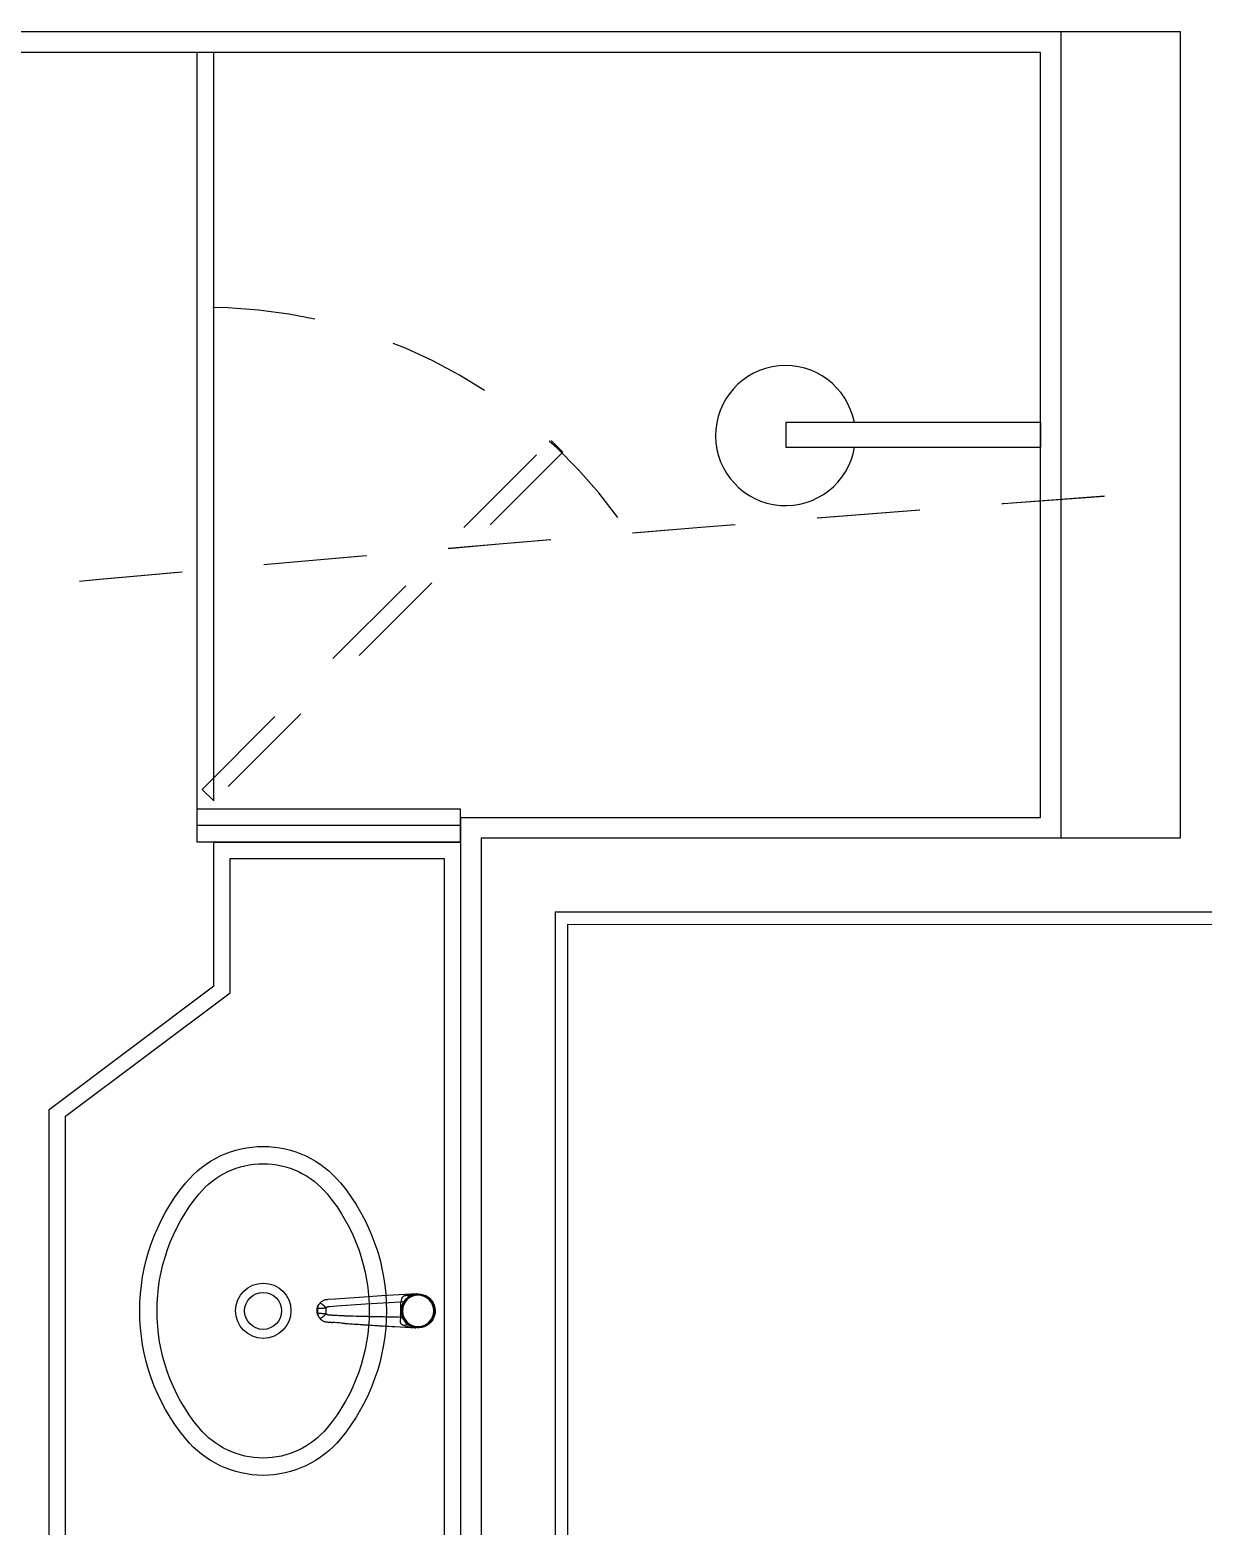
# Model space of a CAD drawing. Header units: millimetres. Extents: x 188.6 to 263.2, y 40.1 to 120.1.
# Drawn here: x 245.45 to 246.876, y 78.708 to 80.527 of the extents above; entities that cross this region are included whole.
import ezdxf

# ---------------------------------------------------------------- set-up
doc = ezdxf.new("R2010")
doc.units = ezdxf.units.MM
for name, pattern in [('ACAD_ISO14W100', [24, 12, -3, 0, -3, 0, -3, 0, -3]), ('DASHDOT2', [0.5, 0.25, -0.125, 0, -0.125]), ('HIDDEN2', [0.1875, 0.125, -0.0625]), ('XREF-TIPO$0$HIDDEN2', [0.1875, 0.125, -0.0625])]:
    doc.linetypes.add(name, pattern=pattern)
for name, color, linetype in [('ARQ', 8, 'Continuous'), ('ESTR-VIGAS', 11, 'HIDDEN2'), ('ESTRUTURA', 7, 'Continuous'), ('SPDA-MALHA', 162, 'ACAD_ISO14W100')]:
    doc.layers.add(name, color=color, linetype=linetype)

# ---------------------------------------------------------------- blocks, each defined once
blk = doc.blocks.new('varanda pav tipo')
at = {"color": 0, "linetype": 'Continuous'}
for radius, start, end in [(66.0865, 81.940842, 98.059109), (66.0565, 81.963438, 98.036513), (66.0015, 82.004914, 97.995038)]:
    blk.add_arc((44.19, -66.1865), radius, start, end, dxfattribs=at)
at = {"color": 0, "linetype": 'ByBlock'}
blk.add_arc((44.1853, -67.5842), 66.4892, 94.211332, 95.906992, dxfattribs=at)
blk = doc.blocks.new('XREF-TIPO$0$CHUVEIRO')
at = {"color": 0}
for p, q in [((216.39, 104.5817), (216.39, 104.8912)), ((216.39, 104.8912), (216.42, 104.8912)), ((216.42, 104.8912), (216.42, 104.5817)), ((216.39, 104.5817), (216.42, 104.5817))]:
    blk.add_line(p, q, dxfattribs=at)
at = {"color": 0, "extrusion": (0, 0, -1)}
blk.add_ellipse((216.4058, 104.8916), major_axis=(-0.0851, 0), ratio=1, start_param=4.898771, end_param=10.827741, dxfattribs=at)
blk = doc.blocks.new('XREF-TIPO$0$A$C2D591F4F-flat-1')
for p, q in [((0.0222, -0.1794), (0.0222, -0.1794)), ((0.0224, -0.1794), (0.0222, -0.1794)), ((0.0404, -0.1949), (0.0422, -0.1949)), ((0.0404, -0.2051), (0.0404, -0.1949)), ((0.0422, -0.1949), (0.0422, -0.2051)), ((0.1318, -0.1865), (0.132, -0.1865)), ((0.1324, -0.2037), (0.1324, -0.1963)), ((0.1425, -0.203), (0.1425, -0.197)), ((0.0404, -0.2051), (0.0422, -0.2051)), ((0.0239, -0.2205), (0.0235, -0.2205)), ((0.0239, -0.2205), (0.0239, -0.2205))]:
    blk.add_line(p, q)
for points in [[(0.3031, -0.3556, 0.358974), (0.3031, -0.0444, 0.471698), (0.1149, -0.0444, 0.358974), (0.1149, -0.3556, 0.471698)], [(0.2869, -0.3422, 0.358974), (0.2869, -0.0578, 0.471698), (0.1311, -0.0578, 0.358974), (0.1311, -0.3422, 0.471698)], [(0.2315, -0.2, 1), (0.1865, -0.2, 1)]]:
    blk.add_lwpolyline(points, format="xyb", close=True)
blk.add_lwpolyline([(0.209, -0.2335, 336.274616), (0.2086, -0.2335)], format="xyb")
for points in [[(0.0225, -0.1794, 0), (0.0225, -0.1794, 0), (0.0225, -0.1794, 0), (0.0225, -0.1794, 0), (0.0225, -0.1794, 0), (0.0225, -0.1794, 0), (0.0225, -0.1794, 0), (0.0225, -0.1794, 0), (0.0226, -0.1794, 0), (0.0226, -0.1794, 0), (0.0227, -0.1794, 0), (0.0227, -0.1794, 0), (0.0229, -0.1794, 0), (0.0238, -0.1795, 0), (0.0247, -0.1796, 0), (0.0284, -0.18, 0), (0.0321, -0.1806, 0), (0.0348, -0.1811, 0)], [(0.0225, -0.1794, 0), (0.0438, -0.1805, 0), (0.0651, -0.1818, 0), (0.0864, -0.1832, 0), (0.1039, -0.1844, 0), (0.1215, -0.1857, 0), (0.1302, -0.1863, 0), (0.1312, -0.1864, 0), (0.1316, -0.1864, 0), (0.1318, -0.1865, 0)], [(0.0297, -0.1814, 0), (0.0308, -0.1818, 0), (0.0321, -0.1819, 0), (0.0334, -0.1816, 0), (0.0348, -0.1811, 0)], [(0.0382, -0.1896, 0), (0.0376, -0.1885, 0), (0.0365, -0.1871, 0), (0.0354, -0.1857, 0), (0.0345, -0.1848, 0), (0.0336, -0.184, 0), (0.0328, -0.1833, 0), (0.0319, -0.1827, 0), (0.0308, -0.182, 0), (0.0297, -0.1814, 0)], [(0.0348, -0.1811, 0), (0.0357, -0.1813, 0), (0.0366, -0.1816, 0), (0.0374, -0.1819, 0), (0.0382, -0.1824, 0), (0.0387, -0.1827, 0), (0.0392, -0.183, 0), (0.0395, -0.1833, 0), (0.0397, -0.1836, 0), (0.04, -0.1839, 0), (0.0402, -0.1842, 0), (0.0404, -0.1846, 0), (0.0405, -0.1849, 0), (0.0406, -0.1852, 0), (0.0407, -0.1854, 0), (0.0408, -0.1858, 0), (0.0409, -0.1864, 0), (0.041, -0.1869, 0), (0.041, -0.1873, 0), (0.0411, -0.1877, 0), (0.0412, -0.1881, 0), (0.0413, -0.1883, 0), (0.0413, -0.1885, 0), (0.0414, -0.1886, 0), (0.0415, -0.1888, 0)], [(0.0382, -0.1896, 0), (0.0401, -0.1892, 0), (0.0415, -0.1888, 0)], [(0.0415, -0.1888, 0), (0.0418, -0.1903, 0), (0.0421, -0.1918, 0), (0.0422, -0.1933, 0), (0.0422, -0.1949, 0)], [(0.1324, -0.1963, 0), (0.132, -0.196, 0), (0.1317, -0.1957, 0), (0.1314, -0.1954, 0), (0.131, -0.1952, 0), (0.1307, -0.1951, 0), (0.1303, -0.1949, 0), (0.1298, -0.1948, 0), (0.1293, -0.1947, 0), (0.1287, -0.1946, 0), (0.1281, -0.1946, 0), (0.1194, -0.1939, 0), (0.1019, -0.1926, 0), (0.0844, -0.1914, 0), (0.063, -0.1901, 0), (0.0415, -0.1888, 0)], [(0.132, -0.1865, 0), (0.132, -0.1865, 0), (0.1325, -0.1865, 0), (0.1329, -0.1866, 0), (0.1334, -0.1867, 0), (0.1339, -0.1869, 0), (0.1339, -0.1869, 0)], [(0.1324, -0.1963, 0), (0.1334, -0.1953, 0), (0.1345, -0.1943, 0), (0.1355, -0.1935, 0), (0.1365, -0.1926, 0), (0.1375, -0.192, 0), (0.1383, -0.1914, 0), (0.1389, -0.191, 0), (0.1394, -0.1907, 0), (0.1398, -0.1906, 0), (0.1399, -0.1907, 0)], [(0.1425, -0.197, 0), (0.1424, -0.197, 0), (0.1422, -0.1969, 0), (0.142, -0.1969, 0), (0.1418, -0.1969, 0), (0.1415, -0.1969, 0), (0.1411, -0.1969, 0), (0.1407, -0.1968, 0), (0.1402, -0.1968, 0), (0.1397, -0.1968, 0), (0.1392, -0.1967, 0), (0.1386, -0.1967, 0), (0.138, -0.1966, 0), (0.1374, -0.1966, 0), (0.137, -0.1966, 0), (0.1363, -0.1965, 0), (0.1355, -0.1965, 0), (0.1348, -0.1964, 0), (0.1341, -0.1964, 0), (0.1336, -0.1963, 0), (0.133, -0.1963, 0), (0.1324, -0.1963, 0)], [(0.1339, -0.1869, 0), (0.1339, -0.1869, 0), (0.1347, -0.1871, 0), (0.1356, -0.1875, 0), (0.1364, -0.1879, 0), (0.1374, -0.1885, 0), (0.1383, -0.1891, 0), (0.1391, -0.1899, 0), (0.1399, -0.1907, 0)], [(0.1399, -0.1907, 0), (0.1402, -0.1911, 0), (0.1406, -0.1914, 0), (0.1409, -0.1918, 0), (0.141, -0.192, 0), (0.141, -0.1921, 0), (0.1411, -0.1922, 0), (0.1412, -0.1923, 0), (0.1412, -0.1923, 0), (0.1412, -0.1924, 0), (0.1413, -0.1924, 0), (0.1413, -0.1924, 0), (0.1413, -0.1924, 0), (0.1413, -0.1924, 0)], [(0.1425, -0.197, 0), (0.1424, -0.1956, 0), (0.1421, -0.1942, 0), (0.1416, -0.193, 0), (0.1413, -0.1924, 0)], [(0.1433, -0.199, 0), (0.1433, -0.1989, 0), (0.1432, -0.1987, 0), (0.1432, -0.1986, 0), (0.1431, -0.1984, 0), (0.1431, -0.1982, 0), (0.143, -0.198, 0), (0.1429, -0.1977, 0), (0.1428, -0.1974, 0), (0.1425, -0.197, 0)], [(0.1433, -0.198, 0), (0.1433, -0.199, 0)], [(0.1433, -0.202, 0), (0.1434, -0.201, 0), (0.1434, -0.2003, 0), (0.1434, -0.1995, 0), (0.1434, -0.1988, 0), (0.1433, -0.198, 0)], [(0.1433, -0.201, 0), (0.1433, -0.2008, 0), (0.1433, -0.2006, 0), (0.1434, -0.2005, 0), (0.1434, -0.2005, 0), (0.1434, -0.2004, 0), (0.1434, -0.2003, 0), (0.1434, -0.2002, 0), (0.1434, -0.2002, 0), (0.1434, -0.2001, 0), (0.1434, -0.2001, 0), (0.1434, -0.2, 0), (0.1434, -0.2, 0), (0.1434, -0.1999, 0), (0.1434, -0.1999, 0), (0.1434, -0.1998, 0), (0.1434, -0.1998, 0), (0.1434, -0.1996, 0), (0.1434, -0.1995, 0), (0.1433, -0.1994, 0), (0.1433, -0.1993, 0), (0.1433, -0.199, 0)], [(0.0866, -0.2168, 0), (0.0858, -0.2168, 0), (0.0846, -0.2169, 0), (0.0838, -0.217, 0), (0.0829, -0.217, 0), (0.0826, -0.217, 0), (0.0824, -0.217, 0), (0.0821, -0.2171, 0), (0.0818, -0.2171, 0), (0.0816, -0.2171, 0), (0.0813, -0.2171, 0), (0.0785, -0.2173, 0), (0.0759, -0.2175, 0), (0.0734, -0.2176, 0), (0.0711, -0.2178, 0), (0.0697, -0.2179, 0), (0.068, -0.218, 0), (0.0663, -0.2181, 0), (0.0647, -0.2182, 0), (0.0631, -0.2183, 0), (0.0596, -0.2185, 0), (0.0561, -0.2187, 0), (0.0527, -0.2189, 0), (0.0491, -0.2191, 0), (0.0426, -0.2195, 0), (0.0362, -0.2198, 0), (0.03, -0.2202, 0), (0.0239, -0.2205, 0)], [(0.0375, -0.2179, 0), (0.0348, -0.2186, 0), (0.032, -0.2193, 0), (0.0284, -0.2199, 0), (0.0264, -0.2202, 0), (0.0252, -0.2204, 0), (0.0245, -0.2204, 0), (0.0242, -0.2204, 0), (0.0242, -0.2204, 0), (0.0241, -0.2205, 0), (0.024, -0.2205, 0), (0.024, -0.2205, 0), (0.0239, -0.2205, 0), (0.0239, -0.2205, 0), (0.0239, -0.2205, 0), (0.0239, -0.2205, 0), (0.0239, -0.2205, 0), (0.0239, -0.2205, 0)], [(0.0314, -0.2177, 0), (0.0321, -0.2172, 0), (0.033, -0.2165, 0), (0.034, -0.2158, 0), (0.035, -0.2148, 0), (0.0359, -0.2138, 0), (0.0369, -0.2126, 0), (0.0377, -0.2113, 0), (0.0382, -0.2104, 0), (0.0387, -0.2095, 0), (0.0392, -0.2086, 0), (0.0396, -0.2076, 0)], [(0.0314, -0.2177, 0), (0.0325, -0.2172, 0), (0.0338, -0.217, 0), (0.0352, -0.2171, 0), (0.0366, -0.2175, 0), (0.0375, -0.2179, 0)], [(0.0421, -0.2079, 0), (0.0421, -0.2079, 0), (0.0421, -0.2081, 0), (0.0421, -0.2083, 0), (0.042, -0.2085, 0), (0.0421, -0.2088, 0), (0.0421, -0.2091, 0), (0.0422, -0.2099, 0), (0.0424, -0.2107, 0), (0.0425, -0.2112, 0), (0.0425, -0.2117, 0), (0.0426, -0.2121, 0), (0.0426, -0.2124, 0), (0.0426, -0.2128, 0), (0.0425, -0.213, 0), (0.0425, -0.2133, 0), (0.0424, -0.2136, 0), (0.0424, -0.2139, 0), (0.0423, -0.2142, 0), (0.0421, -0.2146, 0), (0.0419, -0.215, 0), (0.0417, -0.2152, 0), (0.0416, -0.2154, 0), (0.0412, -0.2158, 0), (0.0409, -0.2161, 0), (0.0405, -0.2164, 0), (0.0401, -0.2167, 0), (0.0394, -0.2171, 0), (0.0387, -0.2174, 0), (0.0381, -0.2176, 0), (0.0375, -0.2179, 0)], [(0.0421, -0.2079, 0), (0.0453, -0.2078, 0), (0.0486, -0.2077, 0), (0.0522, -0.2076, 0), (0.056, -0.2075, 0), (0.0595, -0.2075, 0), (0.0631, -0.2074, 0), (0.0642, -0.2074, 0), (0.0652, -0.2073, 0), (0.0662, -0.2073, 0), (0.0672, -0.2073, 0), (0.0682, -0.2073, 0), (0.0739, -0.2072, 0), (0.0795, -0.2071, 0), (0.0806, -0.2071, 0), (0.0817, -0.207, 0), (0.0828, -0.207, 0), (0.0839, -0.207, 0), (0.0851, -0.207, 0), (0.0862, -0.2069, 0), (0.0873, -0.2069, 0), (0.0884, -0.2069, 0), (0.0922, -0.2068, 0), (0.0959, -0.2067, 0), (0.0994, -0.2066, 0), (0.1029, -0.2065, 0), (0.1057, -0.2064, 0), (0.1085, -0.2063, 0), (0.1092, -0.2063, 0), (0.1099, -0.2062, 0), (0.1106, -0.2062, 0), (0.1113, -0.2062, 0), (0.112, -0.2061, 0), (0.1127, -0.2061, 0), (0.1148, -0.206, 0), (0.1168, -0.2059, 0), (0.1189, -0.2058, 0), (0.1209, -0.2057, 0), (0.1229, -0.2056, 0), (0.1248, -0.2055, 0), (0.1252, -0.2055, 0), (0.1256, -0.2054, 0), (0.126, -0.2054, 0), (0.1264, -0.2054, 0), (0.1267, -0.2054, 0), (0.1271, -0.2053, 0), (0.1275, -0.2053, 0), (0.1278, -0.2053, 0), (0.1282, -0.2053, 0), (0.1286, -0.2052, 0), (0.1289, -0.2052, 0), (0.1292, -0.2052, 0), (0.1294, -0.2052, 0), (0.1296, -0.2051, 0), (0.1298, -0.2051, 0), (0.13, -0.2051, 0), (0.1302, -0.205, 0), (0.1303, -0.205, 0), (0.1305, -0.2049, 0), (0.1306, -0.2049, 0), (0.131, -0.2047, 0), (0.1313, -0.2045, 0), (0.1316, -0.2043, 0), (0.1318, -0.2041, 0), (0.1321, -0.2039, 0), (0.1324, -0.2037, 0)], [(0.1134, -0.2149, 0), (0.1126, -0.2149, 0), (0.1121, -0.215, 0), (0.1117, -0.215, 0), (0.1111, -0.2151, 0), (0.1106, -0.2151, 0), (0.1101, -0.2151, 0), (0.1098, -0.2152, 0), (0.1095, -0.2152, 0), (0.1092, -0.2152, 0), (0.1076, -0.2153, 0), (0.1059, -0.2154, 0), (0.104, -0.2156, 0), (0.1022, -0.2157, 0), (0.1002, -0.2158, 0), (0.0982, -0.216, 0), (0.0964, -0.2161, 0), (0.0947, -0.2162, 0), (0.0929, -0.2163, 0), (0.0911, -0.2165, 0), (0.0906, -0.2165, 0), (0.09, -0.2165, 0), (0.0899, -0.2165, 0), (0.0898, -0.2165, 0), (0.0896, -0.2166, 0), (0.0894, -0.2166, 0), (0.089, -0.2166, 0), (0.0884, -0.2166, 0), (0.0876, -0.2167, 0), (0.0868, -0.2168, 0), (0.0866, -0.2168, 0)], [(0.1342, -0.213, 0), (0.1339, -0.213, 0), (0.1334, -0.2132, 0), (0.1329, -0.2133, 0), (0.1326, -0.2133, 0), (0.1325, -0.2133, 0), (0.1325, -0.2134, 0), (0.1324, -0.2134, 0), (0.1324, -0.2134, 0), (0.1324, -0.2134, 0), (0.1324, -0.2134, 0), (0.1324, -0.2134, 0), (0.1324, -0.2134, 0), (0.1324, -0.2134, 0), (0.1324, -0.2134, 0), (0.1324, -0.2134, 0), (0.1312, -0.2135, 0), (0.1304, -0.2136, 0), (0.1297, -0.2136, 0), (0.1289, -0.2137, 0), (0.1282, -0.2138, 0), (0.1275, -0.2138, 0), (0.1268, -0.2139, 0), (0.1263, -0.2139, 0), (0.1257, -0.214, 0), (0.1251, -0.214, 0), (0.1247, -0.214, 0)], [(0.1324, -0.2037, 0), (0.1331, -0.2036, 0), (0.1338, -0.2036, 0), (0.1346, -0.2035, 0), (0.1353, -0.2035, 0), (0.136, -0.2034, 0), (0.1366, -0.2034, 0), (0.1373, -0.2034, 0), (0.138, -0.2033, 0), (0.1386, -0.2033, 0), (0.1392, -0.2032, 0), (0.1396, -0.2032, 0), (0.14, -0.2032, 0), (0.1404, -0.2031, 0), (0.1408, -0.2031, 0), (0.1413, -0.2031, 0), (0.1416, -0.203, 0), (0.1419, -0.203, 0), (0.1422, -0.203, 0), (0.1424, -0.203, 0), (0.1425, -0.203, 0)], [(0.1324, -0.2037, 0), (0.1327, -0.204, 0), (0.1331, -0.2044, 0), (0.1335, -0.2048, 0), (0.134, -0.2051, 0), (0.1344, -0.2055, 0), (0.1348, -0.2059, 0), (0.1352, -0.2063, 0), (0.1357, -0.2066, 0), (0.1361, -0.207, 0), (0.1365, -0.2073, 0), (0.1369, -0.2076, 0), (0.1373, -0.2079, 0), (0.1377, -0.2082, 0), (0.138, -0.2084, 0), (0.1383, -0.2087, 0), (0.1386, -0.2088, 0), (0.1389, -0.209, 0), (0.1391, -0.2091, 0), (0.1393, -0.2092, 0), (0.1395, -0.2093, 0), (0.1396, -0.2093, 0), (0.1397, -0.2093, 0), (0.1398, -0.2093, 0), (0.1399, -0.2093, 0)], [(0.1399, -0.2093, 0), (0.1391, -0.2101, 0), (0.1382, -0.2108, 0), (0.1373, -0.2115, 0), (0.1364, -0.212, 0), (0.1357, -0.2124, 0), (0.1351, -0.2127, 0), (0.1344, -0.2129, 0), (0.1342, -0.213, 0)], [(0.1425, -0.203, 0), (0.1424, -0.2044, 0), (0.1421, -0.2057, 0), (0.1416, -0.207, 0), (0.1413, -0.2075, 0)], [(0.1431, -0.2031, 0), (0.1431, -0.2035, 0), (0.1429, -0.204, 0), (0.1427, -0.2045, 0), (0.1426, -0.205, 0), (0.1424, -0.2055, 0), (0.1421, -0.206, 0), (0.1418, -0.2066, 0), (0.1416, -0.207, 0)], [(0.1425, -0.203, 0), (0.1427, -0.2026, 0), (0.1429, -0.2022, 0), (0.1431, -0.2018, 0), (0.1431, -0.2016, 0), (0.1432, -0.2014, 0), (0.1432, -0.2012, 0), (0.1433, -0.2011, 0), (0.1433, -0.201, 0), (0.1433, -0.201, 0)], [(0.1433, -0.201, 0), (0.1433, -0.202, 0), (0.1433, -0.202, 0)]]:
    blk.add_polyline3d(points)
blk.add_circle((0.0206, -0.2), 0.0191)
for centre, radius, start, end in [((0.0206, -0.2), 0.0207, 90, 301.2083), ((0.0206, -0.2), 0.0204, 14.4666, 345.5334), ((0.0206, -0.2), 0.0195, 90, 270), ((0.0206, -0.2), 0.0207, 64.1045, 90), ((0.0206, -0.2), 0.0195, 270, 90), ((0.0206, -0.2), 0.0195, 0, 90), ((0.0206, -0.2), 0.0195, 270, 0), ((0.0205, -0.1999), 0.0205, 14.0619, 30.0027), ((0.1299, -0.1998), 0.0136, 12.4001, 33.0332), ((0.1325, -0.1992), 0.0109, 6.4456, 12.3614), ((0.0205, -0.2001), 0.0205, 338.4737, 345.9324), ((-0.0201, -0.7771), 0.5726, 83.7595, 84.015), ((0.0157, -0.2052), 0.0265, 354.0406, 0.134), ((-0.1088, 2.8004), 3.0235, 274.2155, 274.4292), ((0.13, -0.2001), 0.0135, 317.2407, 326.8896), ((0.1325, -0.2007), 0.0109, 347.2283, 353.0963)]:
    blk.add_arc(centre, radius, start, end)
blk = doc.blocks.new('ESTR-TP-29.09.2016')
at = {"layer": 'ESTR-VIGAS'}
for radius, start, end in [(66.1163, 81.918164, 98.081621), (65.9756, 82.0236, 97.976185)]:
    blk.add_arc((45.7049, -44.4515), radius, start, end, dxfattribs=at)

msp = doc.modelspace()

# ---------------------------------------------------------------- linework, layer by layer
at = {"layer": 'ARQ'}
for p, q in [((246.8482, 80.5246), (244.7582, 80.5246)), ((246.8482, 80.5246), (244.7582, 80.5246)), ((246.7032, 79.5446), (246.7032, 80.5246)), ((246.7032, 79.5446), (246.7032, 80.5246)), ((246.8482, 79.5446), (246.8482, 80.5246)), ((246.8482, 79.5446), (246.8482, 80.5246)), ((246.6782, 80.4996), (244.7832, 80.4996)), ((246.6782, 80.4996), (244.7832, 80.4996)), ((245.6532, 79.5796), (245.6532, 80.4996)), ((245.6532, 79.5796), (245.6532, 80.4996)), ((245.6732, 79.5896), (245.6732, 80.4996)), ((245.6732, 79.5896), (245.6732, 80.4996)), ((246.6782, 79.5696), (246.6782, 80.4996)), ((246.6782, 79.5696), (246.6782, 80.4996)), ((245.6532, 79.5396), (245.6532, 79.5796)), ((245.9732, 79.5796), (245.6532, 79.5796)), ((245.6532, 79.5396), (245.6532, 79.5796)), ((245.9732, 79.5796), (245.6532, 79.5796)), ((245.9732, 79.5396), (245.9732, 79.5796)), ((245.9732, 79.5396), (245.9732, 79.5796)), ((245.9732, 79.5696), (246.6782, 79.5696)), ((245.9732, 79.5696), (245.9732, 78.0996)), ((245.9732, 79.5696), (246.6782, 79.5696)), ((245.9732, 79.5696), (245.9732, 78.0996)), ((245.9732, 79.5596), (245.6532, 79.5596)), ((245.9732, 79.5596), (245.6532, 79.5596)), ((245.9732, 79.5396), (245.6532, 79.5396)), ((245.9732, 79.5396), (245.6532, 79.5396)), ((245.9982, 79.5446), (246.8482, 79.5446)), ((245.9982, 79.5446), (245.9982, 78.0746)), ((245.9982, 79.5446), (246.8482, 79.5446)), ((245.9982, 79.5446), (245.9982, 78.0746)), ((246.0882, 79.4546), (246.0882, 77.1257)), ((246.0882, 79.4546), (247.0779, 79.4546, 0.0006)), ((246.0882, 79.4546), (246.0882, 77.1257)), ((246.0882, 79.4546), (247.0779, 79.4546, 0.0006)), ((246.1032, 79.4396), (246.1032, 77.1257)), ((246.1032, 79.4395), (247.1029, 79.4396, 0.0006)), ((246.1032, 79.4396), (246.1032, 77.1257)), ((246.1032, 79.4395), (247.1029, 79.4396, 0.0006))]:
    msp.add_line(p, q, dxfattribs=at)
at = {"layer": 'ARQ', "linetype": 'XREF-TIPO$0$HIDDEN2'}
msp.add_lwpolyline([(245.659, 79.6037), (246.0833, 80.028), (246.0974, 80.0138), (245.6732, 79.5896)], close=True, dxfattribs=at)
msp.add_lwpolyline([(245.659, 79.6037), (246.0833, 80.028), (246.0974, 80.0138), (245.6732, 79.5896)], close=True, dxfattribs=at)
at = {"layer": 'ARQ'}
msp.add_lwpolyline([(245.4732, 78.0996), (245.4732, 79.2146), (245.6732, 79.3646), (245.6732, 79.5396), (245.9732, 79.5396), (245.9732, 78.0996), (245.4732, 78.0996)], dxfattribs=at)
msp.add_lwpolyline([(245.4732, 78.0996), (245.4732, 79.2146), (245.6732, 79.3646), (245.6732, 79.5396), (245.9732, 79.5396), (245.9732, 78.0996), (245.4732, 78.0996)], dxfattribs=at)
msp.add_lwpolyline([(245.4932, 78.1196), (245.4932, 79.2063), (245.6932, 79.3563), (245.6932, 79.5196), (245.9532, 79.5196), (245.9532, 78.1196)], close=True, dxfattribs=at)
msp.add_lwpolyline([(245.4932, 78.1196), (245.4932, 79.2063), (245.6932, 79.3563), (245.6932, 79.5196), (245.9532, 79.5196), (245.9532, 78.1196)], close=True, dxfattribs=at)
at = {"layer": 'ARQ', "linetype": 'XREF-TIPO$0$HIDDEN2'}
msp.add_arc((245.6634, 79.5709), 0.6188, 35.9558, 91.0195, dxfattribs=at)
msp.add_arc((245.6634, 79.5709), 0.6188, 35.9558, 91.0195, dxfattribs=at)
at = {"layer": 'SPDA-MALHA', "linetype": 'DASHDOT2'}
msp.add_arc((251.6316, 12.835), 68.264, 82.201764, 97.777224, dxfattribs=at)

# ---------------------------------------------------------------- block references
at = {"layer": 'ARQ', "linetype": 'HIDDEN2'}
for p in [(207.4529, 81.2344), (207.4532, 81.2345)]:
    msp.add_blockref('varanda pav tipo', p, dxfattribs=at)
at = {"layer": 'ARQ', "extrusion": (0, 0, -1), "zscale": -1, "rotation": 270}
msp.add_blockref('XREF-TIPO$0$CHUVEIRO', (-351.2598, 296.4396), dxfattribs=at)
msp.add_blockref('XREF-TIPO$0$CHUVEIRO', (-351.2598, 296.4396), dxfattribs=at)
at = {"layer": 'ARQ', "extrusion": (0, 0, -1), "zscale": -1}
msp.add_blockref('XREF-TIPO$0$A$C2D591F4F-flat-1', (-245.9422, 79.1696), dxfattribs=at)
msp.add_blockref('XREF-TIPO$0$A$C2D591F4F-flat-1', (-245.9422, 79.1696), dxfattribs=at)
at = {"layer": 'ESTRUTURA'}
msp.add_blockref('ESTR-TP-29.09.2016', (205.9531, 59.5144), dxfattribs=at)

doc.saveas('drawing.dxf')
